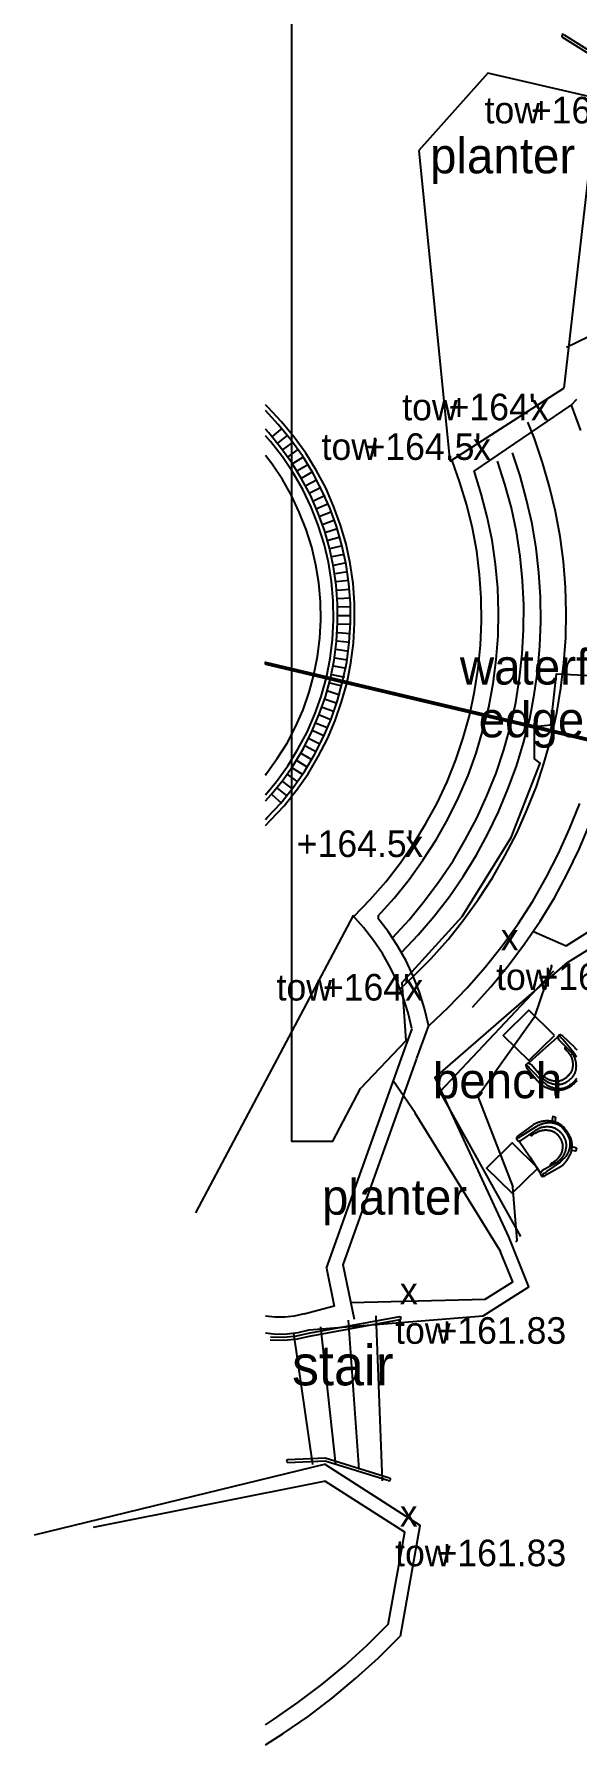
# Model space of a CAD drawing. Header units: feet. Extents: x -84 to 198, y -22 to 181.
# Drawn here: x -9.6 to 11.7, y 61.2 to 128.6 of the extents above; entities that cross this region are included whole.
import ezdxf
from ezdxf.enums import TextEntityAlignment as Align

# ---------------------------------------------------------------- set-up
doc = ezdxf.new("R2010")
doc.units = ezdxf.units.FT
for name, color, linetype in [('A-AREA-COMUN', 252, 'CONTINUOUS'), ('A-LINEA', 7, 'CONTINUOUS'), ('A-LINEA-FINA', 9, 'CONTINUOUS'), ('A-TEXTO-PDF', 3, 'CONTINUOUS')]:
    doc.layers.add(name, color=color, linetype=linetype)

msp = doc.modelspace()

# ---------------------------------------------------------------- linework, layer by layer
at = {"layer": 'A-AREA-COMUN'}
msp.add_lwpolyline([(36.768, 141.7778), (2.592, 149.8489), (1.76, 153.4222), (0.48, 156.0178), (0.48, 84.96), (2.112, 84.96), (3.2, 87.04), (4.992, 88.9244), (4.832, 91.2178), (7.2, 93.8133), (9.12, 96.9244), (10.272, 99.8578), (10.048, 100.0178), (10.048, 101.2978), (10.688, 101.3689), (10.912, 103.3778), (12.56, 103.2889)], dxfattribs=at)
at = {"layer": 'A-LINEA'}
for p, q in [((11.1278, 128.5501), (11.1194, 128.4675)), ((11.1219, 128.4652), (20.517, 122.5158)), ((11.2164, 128.5391), (20.5434, 122.6328)), ((5.4889, 123.9903), (6.7152, 111.752)), ((12.2769, 124.0013), (11.1963, 114.6246)), ((11.306, 116.244), (12.5815, 116.8542)), ((6.7213, 111.7515), (11.1971, 114.626)), ((7.6631, 111.3568), (11.49, 113.9483)), ((11.49, 113.9483), (11.7064, 114.1957)), ((10.04, 112.6444), (9.7867, 113.2844)), ((-0.2667, 112.7244), (0.12, 113.0444)), ((-0.0533, 112.4578), (0.3333, 112.7778)), ((0.1467, 112.2044), (0.5467, 112.4978)), ((0.3467, 111.9244), (0.76, 112.2178)), ((0.5333, 111.6578), (0.9467, 111.9244)), ((0.72, 111.3778), (1.1467, 111.6311)), ((0.88, 111.0844), (1.32, 111.3378)), ((1.04, 110.7911), (1.4933, 111.0311)), ((1.2, 110.4978), (1.6533, 110.7244)), ((1.3467, 110.1911), (1.8, 110.4044)), ((1.48, 109.8844), (1.9333, 110.0844)), ((1.6, 109.5778), (2.0667, 109.7644)), ((1.72, 109.2711), (2.1867, 109.4311)), ((1.8267, 108.9511), (2.2933, 109.0978)), ((1.92, 108.6311), (2.4, 108.7644)), ((2, 108.3111), (2.4933, 108.4311)), ((2.08, 107.9911), (2.56, 108.0844)), ((2.1467, 107.6578), (2.64, 107.7511)), ((2.2, 107.3244), (2.6933, 107.4044)), ((2.24, 107.0044), (2.7333, 107.0578)), ((2.28, 106.6711), (2.7733, 106.7111)), ((2.3067, 106.3378), (2.8, 106.3644)), ((2.32, 106.0044), (2.8133, 106.0178)), ((2.32, 105.6711), (2.8267, 105.6711)), ((2.32, 105.3378), (2.8133, 105.3244)), ((2.28, 104.6711), (2.7733, 104.6178)), ((2.3067, 105.0044), (2.8, 104.9644)), ((-0.5467, 103.7911), (0.5467, 103.5378)), ((2.1867, 104.0044), (2.68, 103.9244)), ((2.24, 104.3378), (2.7333, 104.2711)), ((0.7867, 103.4844), (1.0267, 103.4178)), ((1.2667, 103.3644), (2.4933, 103.0711)), ((2.0667, 103.3511), (2.56, 103.2444)), ((2.1333, 103.6844), (2.6267, 103.5911)), ((1.9067, 102.6978), (2.3867, 102.5511)), ((1.9867, 103.0178), (2.4667, 102.8978)), ((2.7333, 103.0178), (2.9733, 102.9644)), ((3.2133, 102.8978), (4.44, 102.6178)), ((4.68, 102.5511), (4.92, 102.4978)), ((5.16, 102.4444), (6.3867, 102.1511)), ((1.5867, 101.7511), (2.0533, 101.5644)), ((1.6933, 102.0578), (2.1733, 101.8844)), ((1.8, 102.3778), (2.28, 102.2178)), ((6.6267, 102.0978), (6.8667, 102.0444)), ((7.1067, 101.9778), (8.32, 101.6978)), ((1.32, 101.1378), (1.7733, 100.9244)), ((1.4533, 101.4311), (1.92, 101.2444)), ((8.5733, 101.6311), (8.8133, 101.5778)), ((9.0533, 101.5244), (10.2667, 101.2311)), ((10.52, 101.1778), (10.76, 101.1244)), ((1.0267, 100.5378), (1.4667, 100.2978)), ((1.1733, 100.8311), (1.6267, 100.6044)), ((11, 101.0578), (12.2133, 100.7778)), ((0.6933, 99.9644), (1.1067, 99.6978)), ((0.8533, 100.2444), (1.2933, 99.9911)), ((0.12, 99.1378), (0.52, 98.8311)), ((0.32, 99.4044), (0.7333, 99.1111)), ((0.5067, 99.6711), (0.92, 99.4044)), ((-0.2933, 98.6178), (0.08, 98.2844)), ((-0.08, 98.8711), (0.3067, 98.5511)), ((2.9033, 93.8533), (-3.3001, 82.1437)), ((3.8966, 93.8259), (3.8936, 93.7465)), ((11.3375, 91.9968), (13.0506, 93.0644)), ((10.0414, 89.8381), (10.7294, 91.8395)), ((10.68, 91.9111), (10.72, 91.8444)), ((4.76, 90.9644), (5.28, 91.4578)), ((4.9921, 88.7529), (5.2268, 89.3945)), ((5.4133, 88.2361), (5.8804, 89.5259)), ((10.3733, 88.5511), (10.9333, 89.0444)), ((11.4533, 88.5111), (10.9867, 88.9644)), ((11.6267, 88.6578), (11.1333, 89.1244)), ((4.983, 88.7422), (1.8507, 79.9625)), ((9.8267, 88.0444), (10.3733, 88.5511)), ((11.28, 88.6844), (11.28, 88.6844)), ((11.4533, 88.5111), (11.4533, 88.5111)), ((5.4042, 88.2254), (2.5037, 80.0966)), ((10.1467, 87.3378), (9.72, 87.8711)), ((10.32, 87.4978), (9.9067, 87.9911)), ((10.16, 87.6844), (10.1733, 87.6844)), ((5.3457, 86.0827), (4.4765, 87.3389)), ((10.32, 87.4978), (10.32, 87.4978)), ((10.9867, 86.7778), (11, 86.9644)), ((5.3358, 86.0878), (8.7058, 80.6139)), ((9.9333, 85.5644), (9.3733, 85.1644)), ((10.8667, 85.9111), (10.84, 85.7111)), ((9.44, 84.9644), (9.8533, 84.3511)), ((10.0533, 85.3778), (9.52, 85.0044)), ((9.8533, 85.2311), (9.8667, 85.2311)), ((10.0533, 85.3778), (10.0533, 85.3778)), ((9.8533, 84.3511), (10.2667, 83.7244)), ((11.6933, 84.6844), (11.52, 84.7378)), ((10.8933, 84.1111), (10.3333, 83.7911)), ((11.0267, 83.9244), (10.4267, 83.5911)), ((10.68, 83.9911), (10.68, 83.9911)), ((10.8933, 84.1111), (10.8933, 84.1111)), ((9.364, 81.0543), (9.1956, 83.1638)), ((9.3067, 81.0044), (9.36, 81.0711)), ((1.8533, 79.9644), (2.16, 78.4711)), ((2.5067, 80.1111), (2.9467, 77.9511)), ((2.1644, 78.4613), (0.9849, 78.1565)), ((8.1085, 78.7317), (2.8195, 78.5931)), ((8.0241, 78.0704), (1.1744, 77.5174)), ((4.733, 78.0423), (1.2123, 77.4023)), ((4.7415, 77.9226), (1.2464, 77.2873)), ((1.6267, 77.6578), (2.2133, 72.2311)), ((2.7067, 77.9111), (3.1333, 72.0311)), ((3.8, 78.0844), (4.0533, 71.5911)), ((4.7443, 77.9246), (4.7999, 77.9885)), ((4.8, 77.9911), (4.8, 77.9911)), ((0.56, 77.4044), (1.3067, 72.2311)), ((1.8117, 72.2409), (-9.6444, 69.4488)), ((0.2667, 72.3511), (0.2667, 72.3511)), ((0.2806, 72.3492), (0.3443, 72.2979)), ((1.8076, 72.4809), (0.3318, 72.4163)), ((1.8098, 72.3609), (0.3413, 72.2966)), ((4.3389, 71.6954), (1.8041, 72.4839)), ((4.2692, 71.5977), (1.8061, 72.3639)), ((1.8226, 71.5743), (-7.32, 69.7553)), ((4.2785, 71.5889), (4.3617, 71.6022)), ((4.36, 71.6178), (4.36, 71.6178))]:
    msp.add_line(p, q, dxfattribs=at)
for points in [[(11.2139, 128.5414), (11.1727, 128.5641), (11.1278, 128.5501)], [(12.1867, 126.1129), (8.2059, 127.03), (5.4876, 123.99)], [(-0.5467, 97.4044), (-0.3467, 97.6044), (0.1867, 98.1778), (0.68, 98.7911), (1.1333, 99.4311), (1.5333, 100.1111), (1.8933, 100.8178), (2.2, 101.5378), (2.4533, 102.2711), (2.6667, 103.0311), (2.8133, 103.8044), (2.92, 104.5778), (2.96, 105.3644), (2.96, 106.1511), (2.9067, 106.9378), (2.7867, 107.7111), (2.6267, 108.4844), (2.4133, 109.2311), (2.1333, 109.9778), (1.8267, 110.6978), (1.4533, 111.3911), (1.04, 112.0578), (0.5867, 112.6978), (0.08, 113.2978), (-0.4533, 113.8711), (-0.5467, 113.9644)], [(11.8667, 112.9511), (11.4933, 113.9511)], [(-0.5467, 97.6311), (-0.4667, 97.7244), (0.0667, 98.2844), (0.5467, 98.8978), (0.9867, 99.5244), (1.3867, 100.1911), (1.7333, 100.8844), (2.04, 101.5911), (2.2933, 102.3244), (2.4933, 103.0711), (2.6533, 103.8311), (2.7467, 104.6044), (2.8, 105.3778), (2.8, 106.1511), (2.7333, 106.9111), (2.6267, 107.6844), (2.4667, 108.4444), (2.2533, 109.1911), (1.9867, 109.9111), (1.6667, 110.6178), (1.3067, 111.3111), (0.9067, 111.9644), (0.4533, 112.5911), (-0.04, 113.1911), (-0.5467, 113.7378)], [(-0.5467, 98.3644), (-0.32, 98.6178), (0.1467, 99.1911), (0.5733, 99.8044), (0.9467, 100.4311), (1.28, 101.0978), (1.5733, 101.7778), (1.8133, 102.4711), (2.0133, 103.1911), (2.16, 103.9111), (2.2533, 104.6444), (2.2933, 105.3911), (2.2933, 106.1244), (2.24, 106.8578), (2.1333, 107.5911), (1.9733, 108.3244), (1.7733, 109.0311), (1.52, 109.7244), (1.2267, 110.4044), (0.88, 111.0578), (0.4933, 111.6844), (0.0533, 112.2844), (-0.4133, 112.8578), (-0.5467, 113.0044)], [(-0.5467, 98.6044), (-0.1067, 99.1378), (0.3333, 99.7511), (0.7333, 100.4044), (1.0933, 101.0711), (1.4, 101.7778), (1.6533, 102.4844), (1.8533, 103.2311), (2, 103.9778), (2.0933, 104.7244), (2.1333, 105.4844), (2.12, 106.2444), (2.0533, 107.0044), (1.9333, 107.7644), (1.76, 108.4978), (1.5333, 109.2311), (1.2533, 109.9378), (0.92, 110.6311), (0.5467, 111.2844), (0.12, 111.9244), (-0.3467, 112.5244), (-0.5467, 112.7511)], [(-0.5467, 98.6044), (-0.1067, 99.1378), (0.3333, 99.7511), (0.7333, 100.4044), (1.0933, 101.0711), (1.4, 101.7778), (1.6533, 102.4844), (1.8533, 103.2311), (2, 103.9778), (2.0933, 104.7244), (2.1333, 105.4844), (2.12, 106.2444), (2.0533, 107.0044), (1.9333, 107.7644), (1.76, 108.4978), (1.5333, 109.2311), (1.2533, 109.9378), (0.92, 110.6311), (0.5467, 111.2844), (0.12, 111.9244), (-0.3467, 112.5244), (-0.5467, 112.7511)], [(5.28, 91.4578), (5.9733, 92.1644), (6.64, 92.9111), (7.2667, 93.6978), (7.84, 94.4978), (8.3867, 95.3378), (8.88, 96.2044), (9.3467, 97.0978), (9.7467, 98.0044), (10.12, 98.9378), (10.4267, 99.8844), (10.6933, 100.8444), (10.92, 101.8311), (11.08, 102.8044), (11.2, 103.8044), (11.28, 104.7911), (11.2933, 105.7911), (11.2667, 106.7911), (11.1867, 107.7911), (11.0533, 108.7778), (10.8667, 109.7644), (10.64, 110.7378), (10.36, 111.6978), (10.04, 112.6444)], [(-0.5467, 99.3778), (-0.5067, 99.4444), (-0.08, 100.0311), (0.3067, 100.6444), (0.64, 101.2844), (0.9333, 101.9511), (1.1733, 102.6444), (1.36, 103.3378), (1.5067, 104.0578), (1.6, 104.7778), (1.64, 105.4978), (1.6267, 106.2178), (1.56, 106.9511), (1.44, 107.6578), (1.28, 108.3644), (1.0533, 109.0578), (0.7867, 109.7378), (0.48, 110.3911), (0.12, 111.0311), (-0.28, 111.6311), (-0.5467, 111.9778)], [(4.8133, 92.3911), (5.4667, 93.0978), (6.0933, 93.8311), (6.6933, 94.6044), (7.24, 95.3911), (7.7467, 96.2178), (8.2133, 97.0711), (8.6267, 97.9378), (9, 98.8311), (9.3333, 99.7378), (9.6133, 100.6578), (9.8533, 101.6044), (10.0267, 102.5511), (10.1733, 103.5111), (10.2533, 104.4711), (10.2933, 105.4311), (10.28, 106.4044), (10.2133, 107.3644), (10.1067, 108.3244), (9.9467, 109.2844), (9.7333, 110.2311), (9.48, 111.1644), (9.1733, 112.0711)], [(7.6, 90.2444), (8.32, 91.0444), (9.0133, 91.8711), (9.6533, 92.7378), (10.2667, 93.6311), (10.8267, 94.5511), (11.3333, 95.4978), (11.8, 96.4711), (12.2267, 97.4578), (12.6, 98.4711), (12.92, 99.4978), (13.2, 100.5378), (13.4133, 101.5911), (13.5867, 102.6578), (13.7067, 103.7378), (13.7733, 104.8044), (13.8, 105.8844), (13.76, 106.9644), (13.6667, 108.0444), (13.5333, 109.1111), (13.3333, 110.1644), (13.0933, 111.2178), (12.8, 112.2578)], [(2.9333, 93.8178), (3.5733, 94.4844), (4.1867, 95.1778), (4.76, 95.9111), (5.28, 96.6711), (5.7733, 97.4711), (6.2133, 98.2844), (6.6, 99.1244), (6.9467, 99.9911), (7.24, 100.8578), (7.4933, 101.7644), (7.68, 102.6711), (7.8267, 103.5778), (7.92, 104.4978), (7.96, 105.4311), (7.9467, 106.3644), (7.88, 107.2844), (7.7733, 108.2044), (7.6, 109.1111), (7.3867, 110.0178), (7.1067, 110.9111), (6.8, 111.7778)], [(3.88, 93.8311), (4.52, 94.5378), (5.1067, 95.2711), (5.6533, 96.0311), (6.1733, 96.8311), (6.6267, 97.6444), (7.0533, 98.4978), (7.4267, 99.3644), (7.7467, 100.2444), (8.0133, 101.1511), (8.24, 102.0578), (8.4133, 102.9911), (8.5333, 103.9244), (8.6133, 104.8711), (8.6267, 105.8044), (8.6, 106.7511), (8.5067, 107.6978), (8.3733, 108.6311), (8.1867, 109.5511), (7.9467, 110.4578), (7.6667, 111.3644)], [(4.4533, 92.9778), (5.1067, 93.6844), (5.72, 94.4311), (6.2933, 95.2044), (6.84, 96.0044), (7.32, 96.8311), (7.7733, 97.6844), (8.1733, 98.5644), (8.5333, 99.4578), (8.84, 100.3778), (9.0933, 101.3111), (9.3067, 102.2444), (9.4533, 103.2044), (9.56, 104.1644), (9.6133, 105.1244), (9.6267, 106.0844), (9.5733, 107.0444), (9.48, 108.0044), (9.3333, 108.9644), (9.1333, 109.9111), (8.88, 110.8444), (8.5867, 111.7511)], [(5.88, 89.5111), (6.6533, 90.2444), (7.4, 91.0044), (8.1067, 91.8178), (8.7733, 92.6578), (9.4, 93.5244), (9.9733, 94.4178), (10.5067, 95.3511), (10.9867, 96.2978), (11.4267, 97.2711), (11.8267, 98.2711)], [(5.2133, 89.4044), (5.0667, 90.0178), (4.88, 90.6311), (4.6533, 91.2178), (4.3733, 91.7911), (4.0667, 92.3511), (3.7067, 92.8711), (3.32, 93.3778), (2.8933, 93.8578)], [(5.8667, 89.5378), (5.72, 90.1911), (5.52, 90.8311), (5.2667, 91.4578), (4.9867, 92.0711), (4.6533, 92.6578), (4.28, 93.2178), (3.88, 93.7511)], [(10.0051, 93.2252), (11.2864, 92.6616), (12.475, 93.4009)], [(11.335, 92.0026), (6.1275, 87.469), (9.0223, 81.2006)], [(10.794, 91.6575), (6.3228, 86.9107), (9.4864, 81.2084)], [(10.0341, 89.8325), (7.8184, 86.7286), (9.192, 83.1709)], [(10.8267, 89.1311), (9.82, 90.1244), (8.8133, 89.1311), (9.82, 88.1378), (10.8267, 89.1311)], [(11.1445, 89.1266), (11.0275, 89.1597), (10.9479, 89.0678), (10.9973, 88.9567)], [(11.7067, 88.2711), (11.6933, 88.2844), (11.68, 88.3111), (11.6667, 88.3378), (11.6533, 88.3511), (11.64, 88.3778), (11.6267, 88.4044), (11.6, 88.4311), (11.5867, 88.4444), (11.1733, 88.9511), (11.16, 88.9644), (11.12, 89.0044), (11.08, 89.0444), (11.0667, 89.0444), (11.0667, 89.0578), (11.0667, 89.0711), (11.0533, 89.0711), (11.0533, 89.0844), (11.0533, 89.0978), (11.0533, 89.1111), (11.0533, 89.1244), (11.0533, 89.1378), (11.0667, 89.1378), (11.0667, 89.1511), (11.0667, 89.1644), (11.08, 89.1644)], [(10.32, 87.4978), (10.3467, 87.4711), (10.36, 87.4444), (10.3867, 87.4178), (10.4133, 87.4044), (10.44, 87.3778), (10.4533, 87.3778), (10.4533, 87.3644), (10.4667, 87.3511), (10.48, 87.3511), (10.4933, 87.3378), (10.5067, 87.3244), (10.52, 87.3244), (10.5333, 87.3111), (10.5467, 87.2978), (10.56, 87.2978), (10.5733, 87.2844), (10.6, 87.2844), (10.6133, 87.2711), (10.6267, 87.2711), (10.64, 87.2578), (10.6533, 87.2578), (10.6667, 87.2444), (10.68, 87.2444), (10.6933, 87.2444), (10.7067, 87.2311), (10.72, 87.2311), (10.7467, 87.2178), (10.76, 87.2178), (10.7733, 87.2178), (10.7867, 87.2178), (10.8, 87.2044), (10.8133, 87.2044), (10.84, 87.2044), (10.8533, 87.2044), (10.8667, 87.2044), (10.88, 87.1911), (10.8933, 87.1911), (10.92, 87.1911), (10.9333, 87.1911), (10.9467, 87.1911), (10.96, 87.1911), (10.9867, 87.1911), (11, 87.1911), (11.0267, 87.1911), (11.04, 87.2044), (11.0667, 87.2044), (11.08, 87.2044), (11.1067, 87.2044), (11.12, 87.2178), (11.1467, 87.2178), (11.16, 87.2178), (11.1733, 87.2311), (11.1867, 87.2311), (11.2, 87.2444), (11.2133, 87.2444), (11.24, 87.2578), (11.2533, 87.2578), (11.2667, 87.2711), (11.2933, 87.2844), (11.3067, 87.2978), (11.3333, 87.3111), (11.3467, 87.3111), (11.36, 87.3244), (11.3733, 87.3378), (11.3867, 87.3511), (11.4133, 87.3644), (11.44, 87.3911), (11.4667, 87.4178), (11.48, 87.4311), (11.4933, 87.4444), (11.5067, 87.4578), (11.52, 87.4711), (11.5333, 87.4844), (11.5467, 87.4978), (11.56, 87.5244), (11.5733, 87.5378), (11.5867, 87.5644), (11.5867, 87.5778), (11.6, 87.5911), (11.6133, 87.6044), (11.6133, 87.6178), (11.6267, 87.6311), (11.6267, 87.6444), (11.64, 87.6578), (11.64, 87.6844), (11.6533, 87.6978), (11.6533, 87.7111), (11.6667, 87.7378), (11.6667, 87.7511), (11.6667, 87.7778), (11.68, 87.7911), (11.68, 87.8178), (11.68, 87.8444), (11.68, 87.8578), (11.68, 87.8711), (11.68, 87.8844), (11.68, 87.8978), (11.6933, 87.9244), (11.6933, 87.9378), (11.68, 87.9511), (11.68, 87.9644), (11.68, 87.9778), (11.68, 88.0044), (11.68, 88.0178), (11.68, 88.0311), (11.68, 88.0444), (11.68, 88.0578), (11.6667, 88.0711), (11.6667, 88.0978), (11.6667, 88.1111), (11.6667, 88.1244), (11.6533, 88.1378), (11.6533, 88.1511), (11.6533, 88.1644), (11.64, 88.1911), (11.64, 88.2044), (11.64, 88.2178), (11.6267, 88.2311), (11.6267, 88.2444), (11.6133, 88.2578), (11.6133, 88.2711), (11.6, 88.2844), (11.6, 88.2978), (11.5867, 88.3111), (11.5867, 88.3244), (11.5733, 88.3378), (11.5733, 88.3511), (11.56, 88.3644), (11.5467, 88.3778), (11.5333, 88.4044), (11.52, 88.4311), (11.4933, 88.4578), (11.48, 88.4844), (11.4533, 88.5111)], [(10.3467, 87.5911), (10.3467, 87.5778), (10.36, 87.5644), (10.3733, 87.5511), (10.4, 87.5378), (10.4133, 87.5244), (10.4267, 87.5111), (10.44, 87.4978), (10.4667, 87.4844), (10.48, 87.4711), (10.4933, 87.4578), (10.5067, 87.4444), (10.52, 87.4444), (10.5333, 87.4311), (10.5467, 87.4311), (10.56, 87.4178), (10.5867, 87.4044), (10.6, 87.3911), (10.6267, 87.3911), (10.64, 87.3778), (10.6667, 87.3778), (10.68, 87.3644), (10.6933, 87.3644), (10.7067, 87.3511), (10.7333, 87.3511), (10.76, 87.3511), (10.7867, 87.3378), (10.8133, 87.3378), (10.8267, 87.3378), (10.84, 87.3378), (10.8533, 87.3378), (10.8667, 87.3244), (10.8933, 87.3244), (10.92, 87.3244), (10.9333, 87.3244), (10.9467, 87.3244), (10.96, 87.3244), (10.96, 87.3378), (10.9733, 87.3378), (10.9867, 87.3378), (11, 87.3378), (11.0133, 87.3378), (11.0267, 87.3378), (11.04, 87.3378), (11.0533, 87.3511), (11.0667, 87.3511), (11.08, 87.3511), (11.0933, 87.3644), (11.1067, 87.3644), (11.12, 87.3644), (11.1333, 87.3644), (11.1467, 87.3778), (11.16, 87.3778), (11.1733, 87.3911), (11.1867, 87.4044), (11.2, 87.4044), (11.2133, 87.4178), (11.2267, 87.4178), (11.24, 87.4311), (11.2533, 87.4444), (11.28, 87.4578), (11.2933, 87.4711), (11.32, 87.4844), (11.3333, 87.4978), (11.3467, 87.5244), (11.3733, 87.5378), (11.3867, 87.5511), (11.4, 87.5778), (11.4267, 87.5911), (11.4267, 87.6044), (11.44, 87.6178), (11.44, 87.6311), (11.4533, 87.6311), (11.4533, 87.6444), (11.4667, 87.6578), (11.4667, 87.6711), (11.48, 87.6711), (11.4933, 87.6978), (11.4933, 87.7111), (11.5067, 87.7244), (11.5067, 87.7378), (11.5067, 87.7511), (11.52, 87.7511), (11.52, 87.7644), (11.52, 87.7778), (11.5333, 87.7911), (11.5333, 87.8044), (11.5333, 87.8178), (11.5333, 87.8311), (11.5467, 87.8444), (11.5467, 87.8578), (11.5467, 87.8711), (11.5467, 87.8844), (11.5467, 87.9111), (11.56, 87.9244), (11.56, 87.9511), (11.56, 87.9644), (11.56, 87.9778), (11.56, 88.0044), (11.56, 88.0311), (11.5467, 88.0578), (11.5467, 88.0844), (11.5467, 88.0978), (11.5467, 88.1244), (11.5333, 88.1511), (11.5333, 88.1644), (11.5333, 88.1778), (11.52, 88.2044), (11.52, 88.2178), (11.5067, 88.2444), (11.5067, 88.2578), (11.4933, 88.2711), (11.4933, 88.2844), (11.48, 88.2978), (11.48, 88.3111), (11.4667, 88.3244), (11.4667, 88.3511), (11.4533, 88.3644), (11.44, 88.3911), (11.4267, 88.4044), (11.4133, 88.4178), (11.4, 88.4444), (11.3867, 88.4578), (11.3733, 88.4711), (11.36, 88.4844), (11.36, 88.4978), (11.3467, 88.5111), (11.3067, 88.5378), (11.28, 88.5778)], [(11.28, 88.5778), (11.2667, 88.5778), (11.2667, 88.5911), (11.2533, 88.5911), (11.2533, 88.6044), (11.2533, 88.6178), (11.2533, 88.6311), (11.2533, 88.6444), (11.2533, 88.6578), (11.2667, 88.6578), (11.2667, 88.6711), (11.28, 88.6844)], [(11.6267, 88.6578), (11.6533, 88.6178), (11.68, 88.5911), (11.6933, 88.5778), (11.7067, 88.5511)], [(11.56, 87.2711), (11.4933, 87.2178), (11.4667, 87.1911), (11.44, 87.1778), (11.4267, 87.1644), (11.4, 87.1378), (11.3867, 87.1378), (11.3733, 87.1244), (11.36, 87.1244), (11.3467, 87.1111), (11.3333, 87.1111), (11.32, 87.0978), (11.3067, 87.0978), (11.2933, 87.0844), (11.2667, 87.0711), (11.2533, 87.0711), (11.24, 87.0711), (11.24, 87.0578), (11.2267, 87.0578), (11.2133, 87.0578), (11.2, 87.0444), (11.1867, 87.0444), (11.1733, 87.0444), (11.1467, 87.0444), (11.1333, 87.0444), (11.12, 87.0311), (11.1067, 87.0311), (11.0933, 87.0311), (11.08, 87.0311), (11.0667, 87.0311), (11.0533, 87.0311), (11.04, 87.0311), (11.0133, 87.0311), (10.9867, 87.0311), (10.9733, 87.0311), (10.9467, 87.0311), (10.9333, 87.0311), (10.92, 87.0311), (10.8933, 87.0311), (10.8667, 87.0444), (10.84, 87.0444), (10.8133, 87.0578), (10.7867, 87.0578), (10.76, 87.0711), (10.7333, 87.0844), (10.72, 87.0844), (10.6933, 87.0844), (10.68, 87.0978), (10.6533, 87.1111), (10.6267, 87.1244), (10.6, 87.1378), (10.5867, 87.1378), (10.5733, 87.1511), (10.56, 87.1644), (10.5467, 87.1644), (10.5333, 87.1778), (10.5067, 87.1911), (10.4933, 87.2044), (10.4667, 87.2311), (10.4533, 87.2444), (10.4267, 87.2578), (10.4, 87.2711), (10.3867, 87.2978), (10.36, 87.3111), (10.3467, 87.3244), (9.8933, 87.7911), (9.8667, 87.8178), (9.84, 87.8578), (9.8133, 87.8978), (9.8, 87.8978), (9.8, 87.9111), (9.7867, 87.9111), (9.7867, 87.9244), (9.7733, 87.9244), (9.76, 87.9244), (9.76, 87.9378), (9.7467, 87.9378), (9.7333, 87.9378), (9.72, 87.9378), (9.72, 87.9244), (9.7067, 87.9244), (9.6933, 87.9244)], [(9.9049, 87.9877), (9.7989, 88.0442), (9.7016, 87.9737), (9.7223, 87.8554)], [(10.1733, 87.6844), (10.1733, 87.6978), (10.1867, 87.6978), (10.2, 87.6978), (10.2, 87.7111), (10.2133, 87.7111), (10.2267, 87.7111), (10.2267, 87.6978), (10.24, 87.6978), (10.2533, 87.6978), (10.2667, 87.6978), (10.2667, 87.6844), (10.28, 87.6844), (10.28, 87.6711)], [(10.28, 87.6711), (10.3067, 87.6444), (10.3333, 87.6044), (10.3467, 87.5911)], [(11.7067, 87.3511), (11.6933, 87.3244), (11.6667, 87.2978), (11.64, 87.2711), (11.6267, 87.2578), (11.6, 87.2444), (11.5867, 87.2178), (11.56, 87.2044), (11.5467, 87.1911), (11.5333, 87.1778), (11.4933, 87.1511), (11.4667, 87.1244), (11.4533, 87.1111), (11.4267, 87.0978), (11.4133, 87.0844), (11.3867, 87.0844), (11.3733, 87.0711), (11.3467, 87.0578), (11.3333, 87.0578), (11.32, 87.0444), (11.2933, 87.0311), (11.28, 87.0311), (11.2533, 87.0178), (11.2267, 87.0044), (11.2, 87.0044), (11.1867, 86.9911), (11.16, 86.9911), (11.1333, 86.9911), (11.1067, 86.9778), (11.08, 86.9778), (11.0533, 86.9778), (11.0267, 86.9778), (11, 86.9644), (10.96, 86.9644), (10.9333, 86.9644), (10.9067, 86.9644), (10.8933, 86.9778), (10.8667, 86.9778), (10.8533, 86.9778), (10.8267, 86.9778), (10.8133, 86.9778), (10.8, 86.9778), (10.7733, 86.9911), (10.76, 86.9911), (10.72, 86.9911), (10.6933, 87.0044), (10.6533, 87.0178), (10.6267, 87.0311), (10.5867, 87.0444), (10.56, 87.0578), (10.52, 87.0711), (10.4933, 87.0844), (10.4667, 87.0844), (10.4533, 87.0978), (10.44, 87.1111), (10.4133, 87.1244), (10.4, 87.1378), (10.3867, 87.1378), (10.36, 87.1511), (10.3467, 87.1644), (10.3333, 87.1778), (10.3067, 87.1911), (10.28, 87.2178), (10.2667, 87.2311), (10.2533, 87.2444), (10.2267, 87.2578), (10.2133, 87.2711), (10.1867, 87.3111), (10.16, 87.3378), (10.1467, 87.3378)], [(10.9867, 86.7778), (10.8667, 86.7778), (10.8667, 86.9778)], [(11.56, 87.2711), (11.5733, 87.2844), (11.6, 87.3111), (11.6267, 87.3378), (11.64, 87.3511), (11.6667, 87.3778), (11.6667, 87.3911), (11.68, 87.4044), (11.6933, 87.4178), (11.6933, 87.4311), (11.7067, 87.4444)], [(11.3067, 85.2844), (11.2533, 85.3511), (11.24, 85.3778), (11.2267, 85.4044), (11.2, 85.4311), (11.1867, 85.4444), (11.1733, 85.4578), (11.16, 85.4711), (11.1467, 85.4844), (11.1467, 85.4978), (11.1333, 85.4978), (11.12, 85.5111), (11.1067, 85.5244), (11.0933, 85.5378), (11.08, 85.5511), (11.0667, 85.5511), (11.0533, 85.5644), (11.04, 85.5644), (11.04, 85.5778), (11.0267, 85.5778), (11.0133, 85.5911), (11, 85.5911), (10.9867, 85.6044), (10.9733, 85.6044), (10.96, 85.6178), (10.9467, 85.6178), (10.9333, 85.6311), (10.92, 85.6311), (10.9067, 85.6311), (10.8933, 85.6444), (10.88, 85.6444), (10.8667, 85.6444), (10.84, 85.6578), (10.8133, 85.6578), (10.8, 85.6711), (10.7733, 85.6711), (10.76, 85.6711), (10.7467, 85.6711), (10.72, 85.6844), (10.6933, 85.6844), (10.6667, 85.6844), (10.64, 85.6844), (10.6133, 85.6844), (10.5867, 85.6844), (10.5467, 85.6844), (10.5333, 85.6711), (10.52, 85.6711), (10.4933, 85.6711), (10.48, 85.6711), (10.44, 85.6578), (10.4133, 85.6578), (10.4, 85.6578), (10.3867, 85.6444), (10.36, 85.6444), (10.3467, 85.6311), (10.3333, 85.6311), (10.3067, 85.6178), (10.28, 85.6178), (10.2533, 85.6044), (10.24, 85.5911), (10.2267, 85.5778), (10.1867, 85.5778), (10.16, 85.5644), (10.1333, 85.5378), (10.12, 85.5378), (9.56, 85.1911), (9.5333, 85.1778), (9.4933, 85.1511), (9.4533, 85.1111), (9.44, 85.1111), (9.44, 85.0978), (9.4267, 85.0978), (9.4133, 85.0978), (9.4, 85.0978), (9.3867, 85.0978), (9.3733, 85.0978), (9.36, 85.0978), (9.36, 85.1111), (9.3467, 85.1111), (9.3467, 85.1244), (9.3333, 85.1244)], [(11.0267, 83.9244), (11.0667, 83.9511), (11.0933, 83.9778), (11.12, 83.9911), (11.1333, 84.0044), (11.1467, 84.0178), (11.1733, 84.0311), (11.2, 84.0578), (11.2133, 84.0711), (11.2267, 84.0844), (11.24, 84.1111), (11.2533, 84.1244), (11.2667, 84.1378), (11.28, 84.1511), (11.2933, 84.1778), (11.3067, 84.1911), (11.32, 84.2044), (11.3333, 84.2178), (11.3467, 84.2578), (11.3733, 84.2844), (11.3867, 84.3111), (11.4, 84.3378), (11.4133, 84.3778), (11.44, 84.4044), (11.4533, 84.4444), (11.4667, 84.4711), (11.4667, 84.4978), (11.4667, 84.5111), (11.48, 84.5244), (11.48, 84.5511), (11.4933, 84.5644), (11.4933, 84.5778), (11.4933, 84.6044), (11.4933, 84.6178), (11.5067, 84.6444), (11.5067, 84.6844), (11.5067, 84.7111), (11.52, 84.7378), (11.52, 84.7644), (11.52, 84.7911), (11.52, 84.8178), (11.52, 84.8444), (11.52, 84.8711), (11.5067, 84.8978), (11.5067, 84.9244), (11.5067, 84.9511), (11.4933, 84.9778), (11.4933, 85.0044), (11.4933, 85.0178), (11.48, 85.0311), (11.48, 85.0578), (11.4667, 85.0711), (11.4667, 85.0978), (11.4533, 85.1111), (11.4533, 85.1378), (11.44, 85.1511), (11.4267, 85.1778), (11.4267, 85.1911), (11.4, 85.2311), (11.3867, 85.2578), (11.3733, 85.2844), (11.36, 85.3111), (11.3467, 85.3244), (11.3333, 85.3511), (11.32, 85.3644), (11.3067, 85.3911), (11.28, 85.4178), (11.2533, 85.4444), (11.24, 85.4578), (11.2267, 85.4844), (11.2133, 85.4978), (11.1867, 85.5111), (11.1733, 85.5244), (11.16, 85.5378), (11.1467, 85.5511), (11.1333, 85.5644), (11.12, 85.5778), (11.0933, 85.5911), (11.08, 85.6044), (11.0533, 85.6178), (11.0267, 85.6311), (11.0133, 85.6444), (10.9867, 85.6578), (10.9733, 85.6711), (10.9467, 85.6844), (10.92, 85.6844), (10.8933, 85.6978), (10.8667, 85.7111), (10.84, 85.7111), (10.8133, 85.7244), (10.7867, 85.7378), (10.7467, 85.7378), (10.7333, 85.7378), (10.72, 85.7511), (10.6933, 85.7511), (10.68, 85.7511), (10.6533, 85.7511), (10.64, 85.7511), (10.6267, 85.7511), (10.6, 85.7644), (10.5733, 85.7644), (10.5333, 85.7644), (10.4933, 85.7644), (10.4667, 85.7511), (10.4267, 85.7511), (10.3867, 85.7511), (10.36, 85.7378), (10.32, 85.7378), (10.2933, 85.7244), (10.28, 85.7244), (10.2533, 85.7244), (10.24, 85.7111), (10.2133, 85.7111), (10.2, 85.6978), (10.1733, 85.6978), (10.16, 85.6844), (10.1333, 85.6844), (10.12, 85.6711), (10.0933, 85.6578), (10.0667, 85.6444), (10.04, 85.6311), (10.0267, 85.6311), (10, 85.6178), (9.9733, 85.5911), (9.9333, 85.5644)], [(10.8667, 85.9111), (10.76, 85.9378), (10.72, 85.7511)], [(10.1733, 83.9044), (9.1667, 84.8978), (8.16, 83.9044), (9.1667, 82.9111), (10.1733, 83.9044)], [(9.3838, 85.1721), (9.3343, 85.0627), (9.411, 84.9702), (9.5277, 84.9986)], [(9.8667, 85.2311), (9.8667, 85.2178), (9.88, 85.2178), (9.88, 85.2044), (9.8933, 85.2044), (9.9067, 85.2044), (9.9067, 85.1911), (9.92, 85.1911), (9.9333, 85.1911), (9.9333, 85.2044), (9.9467, 85.2044), (9.96, 85.2044), (9.96, 85.2178)], [(9.96, 85.2178), (10, 85.2444), (10.04, 85.2711), (10.0533, 85.2844)], [(10.0533, 85.3778), (10.08, 85.4044), (10.1067, 85.4178), (10.1333, 85.4311), (10.16, 85.4444), (10.1867, 85.4578), (10.2, 85.4578), (10.2267, 85.4711), (10.24, 85.4711), (10.2533, 85.4844), (10.2667, 85.4844), (10.28, 85.4978), (10.2933, 85.4978), (10.3067, 85.4978), (10.32, 85.5111), (10.3333, 85.5111), (10.36, 85.5111), (10.3733, 85.5111), (10.3867, 85.5244), (10.4, 85.5244), (10.4133, 85.5244), (10.4267, 85.5244), (10.4533, 85.5244), (10.4667, 85.5244), (10.48, 85.5378), (10.4933, 85.5378), (10.5067, 85.5378), (10.5333, 85.5378), (10.5467, 85.5378), (10.56, 85.5378), (10.5733, 85.5378), (10.5867, 85.5378), (10.6133, 85.5378), (10.6267, 85.5378), (10.64, 85.5244), (10.6533, 85.5244), (10.6667, 85.5244), (10.6933, 85.5244), (10.7067, 85.5244), (10.72, 85.5111), (10.7333, 85.5111), (10.7467, 85.5111), (10.7733, 85.4978), (10.7867, 85.4978), (10.8133, 85.4844), (10.8267, 85.4844), (10.8533, 85.4711), (10.8667, 85.4711), (10.88, 85.4578), (10.9067, 85.4444), (10.92, 85.4444), (10.9333, 85.4311), (10.9467, 85.4178), (10.96, 85.4178), (10.9733, 85.4044), (10.9867, 85.3911), (11, 85.3778), (11.0133, 85.3778), (11.0267, 85.3511), (11.04, 85.3378), (11.0667, 85.3244), (11.08, 85.3111), (11.0933, 85.2978), (11.1067, 85.2844), (11.1067, 85.2711), (11.12, 85.2578), (11.1467, 85.2311), (11.16, 85.2044), (11.1733, 85.1778), (11.2, 85.1511), (11.2, 85.1244), (11.2133, 85.1111), (11.2133, 85.0978), (11.2267, 85.0844), (11.24, 85.0711), (11.24, 85.0444), (11.2533, 85.0178), (11.2667, 85.0044), (11.2667, 84.9778), (11.2667, 84.9644), (11.28, 84.9511), (11.28, 84.9378), (11.28, 84.9244), (11.28, 84.8978), (11.28, 84.8844), (11.2933, 84.8711), (11.2933, 84.8444), (11.2933, 84.8311), (11.2933, 84.8044), (11.2933, 84.7911), (11.2933, 84.7644), (11.2933, 84.7511), (11.2933, 84.7244), (11.28, 84.7111), (11.28, 84.6844), (11.28, 84.6711), (11.28, 84.6578), (11.28, 84.6444), (11.2667, 84.6311), (11.2667, 84.6178), (11.2667, 84.5911), (11.2533, 84.5778), (11.2533, 84.5644), (11.2533, 84.5511), (11.24, 84.5378), (11.24, 84.5244), (11.2267, 84.5111), (11.2267, 84.4844), (11.2133, 84.4711), (11.2133, 84.4578), (11.2, 84.4444), (11.2, 84.4311), (11.1867, 84.4178), (11.1867, 84.4044), (11.1733, 84.3911), (11.16, 84.3778), (11.16, 84.3644), (11.1467, 84.3511), (11.1333, 84.3378), (11.1333, 84.3244), (11.12, 84.3111), (11.1067, 84.2978), (11.1067, 84.2844), (11.0933, 84.2844), (11.08, 84.2711), (11.0667, 84.2578), (11.0533, 84.2444), (11.0533, 84.2311), (11.04, 84.2178), (11.0267, 84.2044), (11, 84.1911), (10.9733, 84.1644), (10.9467, 84.1511), (10.9333, 84.1244), (10.8933, 84.1111)], [(10.0533, 85.2844), (10.0667, 85.2844), (10.08, 85.2978), (10.0933, 85.2978), (10.12, 85.3111), (10.1333, 85.3244), (10.16, 85.3378), (10.1733, 85.3378), (10.1867, 85.3511), (10.2133, 85.3644), (10.24, 85.3644), (10.2533, 85.3778), (10.2667, 85.3778), (10.28, 85.3778), (10.2933, 85.3911), (10.3067, 85.3911), (10.3333, 85.3911), (10.36, 85.4044), (10.3733, 85.4044), (10.3867, 85.4044), (10.4133, 85.4044), (10.44, 85.4044), (10.44, 85.4178), (10.4667, 85.4178), (10.4933, 85.4178), (10.52, 85.4178), (10.5333, 85.4044), (10.56, 85.4044), (10.5867, 85.4044), (10.6, 85.4044), (10.6133, 85.4044), (10.6267, 85.4044), (10.6533, 85.3911), (10.6667, 85.3911), (10.68, 85.3911), (10.6933, 85.3778), (10.7067, 85.3778), (10.72, 85.3778), (10.7333, 85.3644), (10.7467, 85.3644), (10.76, 85.3511), (10.7733, 85.3511), (10.7867, 85.3511), (10.8, 85.3378), (10.8133, 85.3378), (10.8133, 85.3244), (10.8267, 85.3244), (10.84, 85.3111), (10.8533, 85.3111), (10.8667, 85.2978), (10.88, 85.2844), (10.8933, 85.2711), (10.9067, 85.2578), (10.92, 85.2578), (10.9333, 85.2444), (10.9333, 85.2311), (10.9467, 85.2311), (10.96, 85.2044), (10.9733, 85.1911), (10.9867, 85.1778), (11, 85.1511), (11.0133, 85.1378), (11.0267, 85.1111), (11.04, 85.0978), (11.0533, 85.0711), (11.0667, 85.0578), (11.08, 85.0311), (11.0933, 85.0044), (11.0933, 84.9911), (11.1067, 84.9778), (11.1067, 84.9644), (11.12, 84.9511), (11.12, 84.9378), (11.12, 84.9244), (11.1333, 84.9111), (11.1333, 84.8978), (11.1333, 84.8844), (11.1333, 84.8711), (11.1467, 84.8578), (11.1467, 84.8444), (11.1467, 84.8311), (11.1467, 84.8178), (11.1467, 84.8044), (11.1467, 84.7911), (11.1467, 84.7778), (11.1467, 84.7644), (11.1467, 84.7511), (11.1467, 84.7378), (11.1467, 84.7244), (11.1467, 84.7111), (11.1467, 84.6978), (11.1467, 84.6711), (11.1467, 84.6444), (11.1333, 84.6311), (11.1333, 84.6178), (11.1333, 84.6044), (11.1333, 84.5911), (11.12, 84.5778), (11.12, 84.5511), (11.1067, 84.5244), (11.0933, 84.4978), (11.0933, 84.4844), (11.08, 84.4578), (11.0667, 84.4444), (11.0667, 84.4311), (11.0533, 84.4178), (11.04, 84.3911), (11.04, 84.3778), (11.0133, 84.3644), (11, 84.3378), (11, 84.3244), (10.9867, 84.3111), (10.9733, 84.3111), (10.9733, 84.2978), (10.96, 84.2844), (10.9467, 84.2711), (10.9333, 84.2578), (10.9067, 84.2311), (10.8933, 84.2178), (10.88, 84.2044), (10.8667, 84.1911), (10.84, 84.1778), (10.8267, 84.1644), (10.8133, 84.1511), (10.7867, 84.1378), (10.7467, 84.1111), (10.7067, 84.0978)], [(11.3067, 85.2844), (11.32, 85.2578), (11.3333, 85.2311), (11.3467, 85.2044), (11.36, 85.1778), (11.3733, 85.1511), (11.3867, 85.1378), (11.3867, 85.1244), (11.4, 85.1111), (11.4, 85.0978), (11.4133, 85.0844), (11.4133, 85.0711), (11.4133, 85.0578), (11.4267, 85.0444), (11.4267, 85.0178), (11.4267, 85.0044), (11.44, 84.9911), (11.44, 84.9778), (11.44, 84.9644), (11.44, 84.9378), (11.44, 84.9244), (11.44, 84.9111), (11.44, 84.8978), (11.44, 84.8844), (11.44, 84.8711), (11.44, 84.8578), (11.44, 84.8444), (11.44, 84.8311), (11.44, 84.8178), (11.44, 84.8044), (11.44, 84.7911), (11.44, 84.7644), (11.44, 84.7378), (11.4267, 84.7111), (11.4267, 84.6978), (11.4267, 84.6844), (11.4267, 84.6711), (11.4133, 84.6444), (11.4, 84.6178), (11.4, 84.5911), (11.3867, 84.5644), (11.3733, 84.5378), (11.36, 84.5111), (11.3467, 84.4844), (11.3467, 84.4711), (11.3333, 84.4578), (11.32, 84.4311), (11.3067, 84.4178), (11.2933, 84.3911), (11.28, 84.3644), (11.2667, 84.3511), (11.2533, 84.3378), (11.24, 84.3244), (11.2267, 84.3111), (11.2267, 84.2978), (11.2, 84.2844), (11.1867, 84.2711), (11.16, 84.2444), (11.1467, 84.2311), (11.1333, 84.2178), (11.1067, 84.1911), (11.0933, 84.1778), (11.0667, 84.1511), (11.0533, 84.1378), (10.52, 83.7644), (10.52, 83.7511), (10.4933, 83.7378), (10.4533, 83.7111), (10.4, 83.6978), (10.4, 83.6844), (10.3867, 83.6844), (10.3867, 83.6711), (10.3733, 83.6711), (10.3733, 83.6578), (10.3733, 83.6444), (10.36, 83.6444), (10.36, 83.6311), (10.36, 83.6178), (10.36, 83.6044), (10.36, 83.5911), (10.36, 83.5778), (10.3733, 83.5778)], [(11.6933, 84.6844), (11.6667, 84.5778), (11.4933, 84.6044)], [(10.3427, 83.7848), (10.2673, 83.6895), (10.3215, 83.5807), (10.4431, 83.5836)], [(10.68, 83.9911), (10.68, 83.9911), (10.68, 84.0044), (10.68, 84.0178), (10.6667, 84.0178), (10.6667, 84.0311), (10.6667, 84.0444), (10.68, 84.0444), (10.68, 84.0578), (10.68, 84.0711), (10.6933, 84.0711), (10.6933, 84.0844), (10.7067, 84.0844), (10.7067, 84.0978)], [(8.0215, 78.0845), (9.8265, 79.2235), (9.0276, 81.1922)], [(8.1059, 78.7458), (9.1918, 79.4274), (8.7112, 80.6054)], [(-0.5467, 78.0844), (-0.1733, 78.0444), (0.2133, 78.0444), (0.6, 78.0844), (0.9867, 78.1778)], [(-0.5467, 77.4178), (-0.12, 77.3644), (0.3067, 77.3778), (0.7467, 77.4311), (1.1733, 77.5378)], [(4.7999, 77.9885), (4.7794, 78.0297), (4.7357, 78.0443)], [(-0.36, 77.1378), (0.1867, 77.1244), (0.72, 77.1778), (1.24, 77.2978)], [(-0.3467, 77.2578), (0.1733, 77.2444), (0.6933, 77.2978), (1.2133, 77.4178)], [(0.3357, 72.4176), (0.2933, 72.3954), (0.2806, 72.3492)], [(4.7643, 65.4729), (5.5461, 69.8338), (1.808, 72.2306)], [(4.2832, 65.9345), (4.935, 69.5673), (1.8189, 71.564)], [(4.3617, 71.6022), (4.3726, 71.6472), (4.3482, 71.6866)], [(-0.5467, 61.9778), (-0.2267, 62.1911), (0.7333, 62.8578), (1.68, 63.5644), (2.5733, 64.3111), (3.44, 65.0978), (4.28, 65.9378)], [(-0.5467, 61.1911), (0.1467, 61.6311), (1.1333, 62.3111), (2.0933, 63.0444), (3.0133, 63.8178), (3.9067, 64.6178), (4.76, 65.4711)]]:
    msp.add_lwpolyline(points, dxfattribs=at)
at = {"layer": 'A-LINEA-FINA'}
for points in [[(19.3067, 99.1378), (-0.5467, 103.7511), (-0.5467, 103.8311), (19.3067, 99.1378), (19.3067, 99.1378)], [(19.28, 99.0578), (19.3067, 99.1378), (-0.5467, 103.7511), (19.28, 99.0578)]]:
    msp.add_lwpolyline(points, dxfattribs=at)

# ---------------------------------------------------------------- texts
at = {"layer": 'A-TEXTO-PDF'}
for s, height, p in [('tow', 1.048, (9.1689, 125.0509)), ("+164'", 1.048, (11.6154, 125.0509)), ('planter', 1.397, (8.7889, 123.0842)), ('tow', 1.048, (5.9289, 113.3576)), ("+164'", 1.048, (8.3754, 113.3576)), ('x', 1.048, (10.2548, 113.3576)), ('tow', 1.048, (2.7556, 111.7976)), ("+164.5'", 1.048, (5.65, 111.7976)), ('x', 1.048, (7.9773, 111.7976)), ('waterfall', 1.397, (10.5856, 102.9509)), ('edge', 1.397, (9.924, 100.8709)), ("+164.5'", 1.048, (2.9833, 96.1576)), ('x', 1.048, (5.3106, 96.1576)), ('x', 1.048, (9.0685, 92.4776)), ('tow', 1.048, (9.6222, 90.9176)), ('+161.83', 1.048, (12.7124, 90.9176)), ('tow', 1.048, (0.9822, 90.5043)), ("+164'", 1.048, (3.4287, 90.5043)), ('x', 1.048, (5.3081, 90.5043)), ('bench', 1.397, (8.5906, 86.6575)), ('planter', 1.397, (4.5356, 82.0709)), ('x', 1.048, (5.0952, 78.5443)), ('tow', 1.048, (5.6489, 76.9843)), ('+161.83', 1.048, (8.7391, 76.9843)), ('stair', 1.583, (2.5025, 75.3483)), ('x', 1.048, (5.0952, 69.7843)), ('tow', 1.048, (5.6489, 68.2243)), ('+161.83', 1.048, (8.7391, 68.2243))]:
    msp.add_text(s, height=height, dxfattribs=at).set_placement(p, align=Align.CENTER)

doc.saveas('drawing.dxf')
